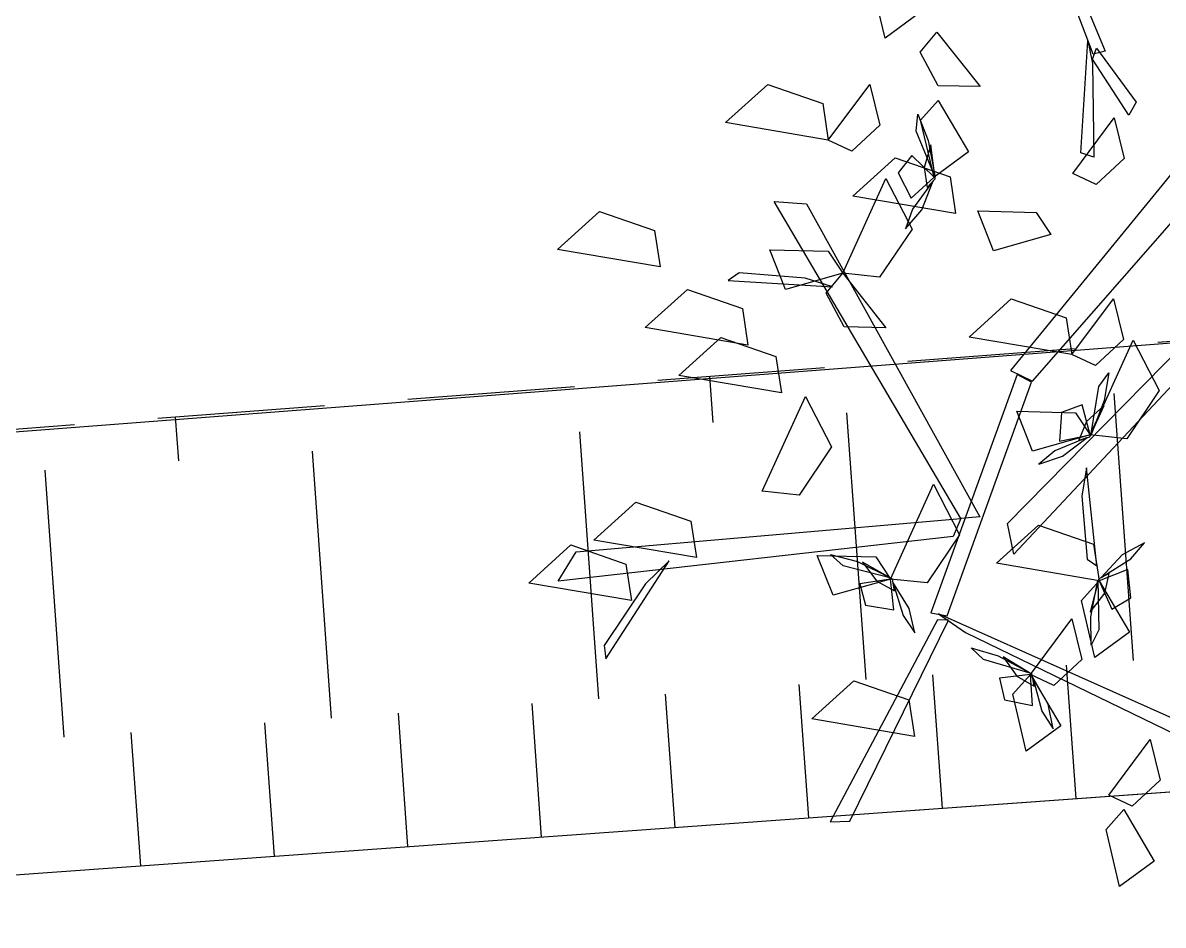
# Model space of a CAD drawing. Header units: metres. Extents: x 1851758 to 1852050, y 5187822 to 5188223.
# Drawn here: x 1851923.369 to 1851925.927, y 5187914.014 to 5187916.038 of the extents above; entities that cross this region are included whole.
import ezdxf

# ---------------------------------------------------------------- set-up
doc = ezdxf.new("R2010")
doc.units = ezdxf.units.M
doc.header["$LTSCALE"] = 2.5
doc.linetypes.add('L8', pattern=[0.225, 0.15, -0.075])
for name, color, linetype in [('PFM_VRD ET 2D', 7, 'CONTINUOUS'), ('PRO_VOI', 7, 'CONTINUOUS'), ('PRO_VOI_VEG', 81, 'CONTINUOUS')]:
    doc.layers.add(name, color=color, linetype=linetype)
doc.layers.add('PRO_PAR_SURF', color=157, linetype='CONTINUOUS', lineweight=20)

# ---------------------------------------------------------------- blocks, each defined once
blk = doc.blocks.new('arbre4')
at = {"layer": 'PRO_VOI_VEG', "color": 42, "linetype": 'ByBlock', "lineweight": -2, "extrusion": (-0.798146, 0.353014, 0.488205), "elevation": 2.2142, "flags": 128}
blk.add_lwpolyline([(0.5368, 2.0471), (1.3252, 3.4928), (1.3547, 3.3958), (0.4631, 1.8628), (0.5368, 2.0471)], close=True, dxfattribs=at)
at = {"layer": 'PRO_VOI_VEG', "linetype": 'ByBlock', "lineweight": -2, "extrusion": (0.843665, 0.223353, 0.488205), "flags": 128}
for points, elevation in [([(-0.1897, 5.444), (-0.4522, 5.3383), (-0.5081, 5.7145), (-0.2471, 5.6566), (-0.1897, 5.444)], 0.9998), ([(-0.8503, 6.2345), (-1.1128, 6.1287), (-1.1687, 6.5049), (-0.9077, 6.4471), (-0.8503, 6.2345)], 1.4414), ([(-3.1219, 7.2801), (-3.3844, 7.1744), (-3.4402, 7.5506), (-3.1793, 7.4927), (-3.1219, 7.2801)], 1.9832), ([(-3.4152, 5.6727), (-3.6777, 5.567), (-3.7335, 5.9432), (-3.4726, 5.8853), (-3.4152, 5.6727)], 0.5909), ([(-4.1268, 5.5788), (-4.3893, 5.4731), (-4.4452, 5.8493), (-4.1842, 5.7914), (-4.1268, 5.5788)], 0.7589)]:
    blk.add_lwpolyline(points, close=True, dxfattribs=dict(at, elevation=elevation))
at = {"layer": 'PRO_VOI_VEG', "linetype": 'ByBlock', "lineweight": -2, "extrusion": (-2.5163e-10, -0.654654, 0.755929), "elevation": 6.5073, "flags": 128}
blk.add_lwpolyline([(-1.4892, 4.3476), (-1.3162, 4.0051), (-1.503, 4.0296), (-1.5708, 4.238), (-1.4892, 4.3476)], close=True, dxfattribs=at)
at = {"layer": 'PRO_VOI_VEG', "color": 42, "linetype": 'ByBlock', "lineweight": -2, "extrusion": (-0.89221, -0.02421, 0.450971), "elevation": 2.5642, "flags": 128}
blk.add_lwpolyline([(1.1483, 3.2196), (1.5663, 3.1308), (1.5398, 3.0075), (1.044, 3.198), (1.1483, 3.2196)], close=True, dxfattribs=at)
at = {"layer": 'PRO_VOI_VEG', "color": 42, "linetype": 'ByBlock', "lineweight": -2, "extrusion": (-0.900289, 0.398191, 0.175849), "elevation": 0.9752, "flags": 128}
blk.add_lwpolyline([(1.3252, 3.9299), (1.4947, 5.3399), (1.561, 5.2748), (1.3768, 3.9299), (1.3252, 3.9299)], close=True, dxfattribs=at)
at = {"layer": 'PRO_VOI_VEG', "linetype": 'ByBlock', "lineweight": -2, "extrusion": (-0.095442, 0.360509, 0.92786), "flags": 128}
for points, elevation in [([(2.3097, 3.6916), (2.7178, 3.4468), (2.4827, 3.3406), (2.2787, 3.5161), (2.3097, 3.6916)], 6.8952), ([(1.8811, 4.0209), (2.2892, 3.7762), (2.0541, 3.67), (1.8501, 3.8455), (1.8811, 4.0209)], 6.3717), ([(3.2103, 3.6444), (3.6184, 3.3997), (3.3833, 3.2935), (3.1793, 3.469), (3.2103, 3.6444)], 6.0132), ([(2.956, 4.2829), (3.3641, 4.0382), (3.129, 3.932), (2.9249, 4.1074), (2.956, 4.2829)], 6.3648), ([(1.6, 4.094), (2.0081, 3.8493), (1.773, 3.7431), (1.569, 3.9185), (1.6, 4.094)], 4.489), ([(2.8862, 3.6731), (3.2943, 3.4284), (3.0592, 3.3222), (2.8552, 3.4976), (2.8862, 3.6731)], 4.1703), ([(3.4912, 4.3702), (3.8993, 4.1255), (3.6642, 4.0193), (3.4601, 4.1948), (3.4912, 4.3702)], 4.378), ([(3.8302, 4.4487), (4.2382, 4.204), (4.0032, 4.0978), (3.7991, 4.2733), (3.8302, 4.4487)], 4.3465), ([(1.8234, 4.4791), (2.2315, 4.2344), (1.9964, 4.1282), (1.7923, 4.3036), (1.8234, 4.4791)], 2.7729), ([(2.837, 5.3739), (3.245, 5.1292), (3.01, 5.023), (2.8059, 5.1984), (2.837, 5.3739)], 3.9746)]:
    blk.add_lwpolyline(points, close=True, dxfattribs=dict(at, elevation=elevation))
at = {"layer": 'PRO_VOI_VEG', "linetype": 'ByBlock', "lineweight": -2, "extrusion": (0.632852, 0.167542, 0.755929), "flags": 128}
for points, elevation in [([(-0.8538, 5.1759), (-0.6808, 4.8334), (-0.8676, 4.8579), (-0.9354, 5.0663), (-0.8538, 5.1759)], 2.4484), ([(-1.3605, 2.6479), (-1.1875, 2.3054), (-1.3742, 2.3299), (-1.442, 2.5383), (-1.3605, 2.6479)], 1.0322), ([(-2.1246, 6.0027), (-1.9516, 5.6602), (-2.1383, 5.6847), (-2.2061, 5.8931), (-2.1246, 6.0027)], 4.4873), ([(-3.4152, 5.7263), (-3.2422, 5.3838), (-3.4289, 5.4083), (-3.4967, 5.6167), (-3.4152, 5.7263)], 3.1695), ([(-4.0434, 7.2457), (-3.8704, 6.9032), (-4.0572, 6.9277), (-4.125, 7.1361), (-4.0434, 7.2457)], 5.1543)]:
    blk.add_lwpolyline(points, close=True, dxfattribs=dict(at, elevation=elevation))
at = {"layer": 'PRO_VOI_VEG', "color": 6, "linetype": 'ByBlock', "lineweight": -2, "extrusion": (-0.960342, -0.224855, 0.164872), "elevation": 2.9071, "flags": 128}
blk.add_lwpolyline([(1.2254, 5.9975), (1.0034, 5.8906), (0.9329, 6.0699), (1.0588, 6.124), (1.2254, 5.9975)], close=True, dxfattribs=at)
at = {"layer": 'PRO_VOI_VEG', "color": 6, "linetype": 'ByBlock', "lineweight": -2, "extrusion": (0.984735, -0.129102, 0.116747), "elevation": -0.5707, "flags": 128}
blk.add_lwpolyline([(-1.8163, 6.5056), (-1.6647, 6.731), (-1.7683, 6.9455), (-1.857, 6.7915), (-1.8163, 6.5056)], close=True, dxfattribs=at)
at = {"layer": 'PRO_VOI_VEG', "color": 42, "linetype": 'ByBlock', "lineweight": -2, "extrusion": (0.715812, 0.230111, 0.659289), "elevation": 1.31, "flags": 128}
blk.add_lwpolyline([(-1.3064, 2.5579), (-1.9997, 4.5127), (-2.081, 4.4029), (-1.4555, 2.4808), (-1.3064, 2.5579)], close=True, dxfattribs=at)
at = {"layer": 'PRO_VOI_VEG', "color": 6, "linetype": 'ByBlock', "lineweight": -2, "extrusion": (-0.865324, 0.113447, 0.488205), "elevation": 4.2767, "flags": 128}
blk.add_lwpolyline([(1.8089, 4.9189), (1.7165, 4.7047), (1.7978, 4.5879), (1.9088, 4.7193), (1.8089, 4.9189)], close=True, dxfattribs=at)
at = {"layer": 'PRO_VOI_VEG', "linetype": 'ByBlock', "lineweight": -2, "extrusion": (0.372929, -1.31215e-09, 0.92786), "elevation": 3.9482, "flags": 128}
blk.add_lwpolyline([(-2.0174, 3.74), (-1.6094, 3.4953), (-1.8444, 3.3891), (-2.0485, 3.5645), (-2.0174, 3.74)], close=True, dxfattribs=at)
at = {"layer": 'PRO_VOI_VEG', "color": 42, "linetype": 'ByBlock', "lineweight": -2, "extrusion": (0.467607, -0.569947, 0.67565), "elevation": 4.1436, "flags": 128}
blk.add_lwpolyline([(-3.2067, 2.3733), (-2.8223, 4.7475), (-2.7247, 4.5887), (-3.1414, 2.2936), (-3.2067, 2.3733)], close=True, dxfattribs=at)
at = {"layer": 'PRO_VOI_VEG', "color": 6, "linetype": 'ByBlock', "lineweight": -2, "extrusion": (-0.77532, 0.613114, 0.151559), "elevation": 1.1712, "flags": 128}
blk.add_lwpolyline([(2.252, 6.2642), (2.4091, 6.2181), (2.4995, 6.3739), (2.3875, 6.4566), (2.252, 6.2642)], close=True, dxfattribs=at)
at = {"layer": 'PRO_VOI_VEG', "linetype": 'ByBlock', "lineweight": -2, "extrusion": (9.9025e-10, -0.872729, 0.488205), "elevation": 3.7029, "flags": 128}
blk.add_lwpolyline([(-1.0531, 2.6869), (-1.3155, 2.5812), (-1.3714, 2.9574), (-1.1104, 2.8995), (-1.0531, 2.6869)], close=True, dxfattribs=at)
at = {"layer": 'PRO_VOI_VEG', "linetype": 'ByBlock', "lineweight": -2, "extrusion": (-3.21725e-09, -0.872729, 0.488205), "flags": 128}
for points, elevation in [([(-1.9978, 3.4295), (-2.2603, 3.3238), (-2.3161, 3.7), (-2.0552, 3.6421), (-1.9978, 3.4295)], 4.2301), ([(-0.951, 2.6381), (-1.2135, 2.5324), (-1.2694, 2.9086), (-1.0084, 2.8507), (-0.951, 2.6381)], 4.7174)]:
    blk.add_lwpolyline(points, close=True, dxfattribs=dict(at, elevation=elevation))
at = {"layer": 'PRO_VOI_VEG', "color": 42, "linetype": 'ByBlock', "lineweight": -2, "extrusion": (0.64699, -0.584454, 0.489712), "elevation": 2.7052, "flags": 128}
blk.add_lwpolyline([(-2.9553, 5.3285), (-3.1179, 5.8389), (-3.1744, 5.874), (-2.9114, 5.0814), (-2.9553, 5.3285)], close=True, dxfattribs=at)
at = {"layer": 'PRO_VOI_VEG', "linetype": 'ByBlock', "lineweight": -2, "extrusion": (-2.51652e-10, -0.654654, 0.755929), "elevation": 5.8288, "flags": 128}
blk.add_lwpolyline([(-1.9978, 2.3791), (-1.8248, 2.0365), (-2.0115, 2.0611), (-2.0793, 2.2695), (-1.9978, 2.3791)], close=True, dxfattribs=at)
at = {"layer": 'PRO_VOI_VEG', "color": 42, "linetype": 'ByBlock', "lineweight": -2, "extrusion": (0.117148, 0.690201, 0.714072), "elevation": 0.9423, "flags": 128}
blk.add_lwpolyline([(-0.3516, 3.8619), (0.7588, 5.8409), (0.7985, 5.6534), (-0.3165, 3.7606), (-0.3516, 3.8619)], close=True, dxfattribs=at)
at = {"layer": 'PRO_VOI_VEG', "linetype": 'ByBlock', "lineweight": -2, "extrusion": (0.372929, 1.77869e-09, 0.92786), "elevation": 3.9185, "flags": 128}
blk.add_lwpolyline([(-2.8291, 2.5999), (-2.4211, 2.3552), (-2.6561, 2.249), (-2.8602, 2.4245), (-2.8291, 2.5999)], close=True, dxfattribs=at)
at = {"layer": 'PRO_VOI_VEG', "linetype": 'ByBlock', "lineweight": -2, "extrusion": (0.372929, 2.33268e-10, 0.92786), "elevation": 2.9444, "flags": 128}
blk.add_lwpolyline([(-2.9622, 3.8098), (-2.5541, 3.565), (-2.7892, 3.4588), (-2.9932, 3.6343), (-2.9622, 3.8098)], close=True, dxfattribs=at)
at = {"layer": 'PRO_VOI_VEG', "color": 42, "linetype": 'ByBlock', "lineweight": -2, "extrusion": (0.61949, 0.103981, 0.778087), "elevation": 2.2461, "flags": 128}
for points in [[(-2.2906, 3.9436), (-3.2312, 4.7621), (-3.2626, 4.6739), (-2.3395, 3.8728), (-2.2906, 3.9436)], [(-2.9243, 4.5299), (-2.6846, 6.8004), (-2.5776, 6.6586), (-2.8544, 4.4601), (-2.9243, 4.5299)]]:
    blk.add_lwpolyline(points, close=True, dxfattribs=at)
at = {"layer": 'PRO_VOI_VEG', "color": 6, "linetype": 'ByBlock', "lineweight": -2, "extrusion": (-0.937099, 0.307673, 0.164872), "elevation": 0.7776, "flags": 128}
blk.add_lwpolyline([(2.9866, 4.5535), (2.7646, 4.4466), (2.6941, 4.6259), (2.82, 4.6801), (2.9866, 4.5535)], close=True, dxfattribs=at)
at = {"layer": 'PRO_VOI_VEG', "color": 6, "linetype": 'ByBlock', "lineweight": -2, "extrusion": (-0.67993, 0.547131, 0.488205), "elevation": 1.3471, "flags": 128}
blk.add_lwpolyline([(2.8004, 4.5235), (2.7079, 4.3093), (2.7893, 4.1925), (2.9002, 4.3239), (2.8004, 4.5235)], close=True, dxfattribs=at)
at = {"layer": 'PRO_VOI_VEG', "color": 6, "linetype": 'ByBlock', "lineweight": -2, "extrusion": (0.773757, -0.622632, 0.116747), "elevation": 1.5696, "flags": 128}
blk.add_lwpolyline([(-2.8077, 4.4665), (-2.6562, 4.6919), (-2.7597, 4.9064), (-2.8484, 4.7524), (-2.8077, 4.4665)], close=True, dxfattribs=at)
at = {"layer": 'PRO_VOI_VEG', "color": 6, "linetype": 'ByBlock', "lineweight": -2, "extrusion": (-0.343079, 0.926999, 0.151559), "elevation": -1.6061, "flags": 128}
blk.add_lwpolyline([(1.8903, 4.894), (2.0475, 4.8479), (2.1378, 5.0037), (2.0259, 5.0864), (1.8903, 4.894)], close=True, dxfattribs=at)
at = {"layer": 'PRO_VOI_VEG', "linetype": 'ByBlock', "lineweight": -2, "extrusion": (0.372929, 1.77872e-09, 0.92786), "elevation": 5.0784, "flags": 128}
blk.add_lwpolyline([(-3.4013, 4.0843), (-2.9932, 3.8396), (-3.2283, 3.7334), (-3.4323, 3.9089), (-3.4013, 4.0843)], close=True, dxfattribs=at)
at = {"layer": 'PRO_VOI_VEG', "color": 42, "linetype": 'ByBlock', "lineweight": -2, "extrusion": (0.124848, 0.849428, 0.512724), "elevation": -0.4391, "flags": 128}
blk.add_lwpolyline([(0.5482, 5.5351), (0.5064, 6.0797), (0.4602, 6.1345), (0.5351, 5.2847), (0.5482, 5.5351)], close=True, dxfattribs=at)
at = {"layer": 'PRO_VOI_VEG', "color": 42, "linetype": 'ByBlock', "lineweight": -2, "extrusion": (0.750363, 0.284537, 0.596652), "elevation": 0.241, "flags": 128}
blk.add_lwpolyline([(-2.0561, 6.994), (-2.2266, 7.4737), (-2.2837, 7.5056), (-2.0083, 6.7608), (-2.0561, 6.994)], close=True, dxfattribs=at)
at = {"layer": 'PRO_VOI_VEG', "linetype": 'ByBlock', "lineweight": -2, "extrusion": (9.90252e-10, -0.872729, 0.488205), "elevation": 5.2168, "flags": 128}
blk.add_lwpolyline([(-1.8958, 2.3588), (-2.1583, 2.2531), (-2.2141, 2.6293), (-1.9532, 2.5714), (-1.8958, 2.3588)], close=True, dxfattribs=at)
at = {"layer": 'PRO_VOI_VEG', "color": 6, "linetype": 'ByBlock', "lineweight": -2, "extrusion": (-0.395699, -0.90346, 0.164872), "elevation": 4.5799, "flags": 128}
blk.add_lwpolyline([(-0.37, 3.9179), (-0.592, 3.811), (-0.6625, 3.9903), (-0.5366, 4.0445), (-0.37, 3.9179)], close=True, dxfattribs=at)
at = {"layer": 'PRO_VOI_VEG', "color": 6, "linetype": 'ByBlock', "lineweight": -2, "extrusion": (0.693632, 0.710806, 0.116747), "elevation": -3.1887, "flags": 128}
blk.add_lwpolyline([(-1.0261, 5.0258), (-0.8745, 5.2513), (-0.978, 5.4657), (-1.0667, 5.3117), (-1.0261, 5.0258)], close=True, dxfattribs=at)
at = {"layer": 'PRO_VOI_VEG', "color": 6, "linetype": 'ByBlock', "lineweight": -2, "extrusion": (0.497589, -0.85407, 0.151559), "elevation": 3.5984, "flags": 128}
blk.add_lwpolyline([(-2.5704, 6.8441), (-2.4133, 6.798), (-2.3229, 6.9538), (-2.4349, 7.0364), (-2.5704, 6.8441)], close=True, dxfattribs=at)
at = {"layer": 'PRO_VOI_VEG', "color": 6, "linetype": 'ByBlock', "lineweight": -2, "extrusion": (-0.609521, -0.624612, 0.488205), "elevation": 5.5284, "flags": 128}
blk.add_lwpolyline([(1.0187, 2.1845), (0.9263, 1.9703), (1.0076, 1.8535), (1.1185, 1.9849), (1.0187, 2.1845)], close=True, dxfattribs=at)
at = {"layer": 'PRO_VOI_VEG', "color": 6, "linetype": 'ByBlock', "lineweight": -2, "extrusion": (-0.955509, -0.253047, 0.151559), "elevation": 3.3624, "flags": 128}
blk.add_lwpolyline([(2.8191, 4.1322), (2.9762, 4.0861), (3.0665, 4.2419), (2.9546, 4.3245), (2.8191, 4.1322)], close=True, dxfattribs=at)
at = {"layer": 'PRO_VOI_VEG', "color": 6, "linetype": 'ByBlock', "lineweight": -2, "extrusion": (-0.869419, 0.480084, 0.116747), "elevation": 0.026, "flags": 128}
blk.add_lwpolyline([(3.5089, 7.3829), (3.6604, 7.6084), (3.5569, 7.8228), (3.4682, 7.6689), (3.5089, 7.3829)], close=True, dxfattribs=at)
at = {"layer": 'PRO_VOI_VEG', "color": 6, "linetype": 'ByBlock', "lineweight": -2, "extrusion": (0.763992, -0.421868, 0.488205), "elevation": 4.3083, "flags": 128}
blk.add_lwpolyline([(-3.5163, 5.9794), (-3.6087, 5.7653), (-3.5273, 5.6484), (-3.4164, 5.7799), (-3.5163, 5.9794)], close=True, dxfattribs=at)
at = {"layer": 'PRO_VOI_VEG', "color": 6, "linetype": 'ByBlock', "lineweight": -2, "extrusion": (0.976083, -0.141702, 0.164872), "elevation": 0.7578, "flags": 128}
blk.add_lwpolyline([(-3.5849, 7.3108), (-3.8069, 7.2039), (-3.8774, 7.3832), (-3.7515, 7.4374), (-3.5849, 7.3108)], close=True, dxfattribs=at)
at = {"layer": 'PRO_VOI_VEG', "color": 42, "linetype": 'ByBlock', "lineweight": -2, "extrusion": (-0.337138, 0.359844, 0.869971), "elevation": 3.3126, "flags": 128}
blk.add_lwpolyline([(3.6593, 3.7129), (3.3029, 5.115), (3.2496, 5.0518), (3.6795, 3.5442), (3.6593, 3.7129)], close=True, dxfattribs=at)
at = {"layer": 'PRO_VOI_VEG', "color": 42, "linetype": 'ByBlock', "lineweight": -2, "extrusion": (0.777245, 0.333464, 0.533566), "elevation": -0.0008, "flags": 128}
blk.add_lwpolyline([(-2.6382, 5.5886), (-3.2152, 7.1795), (-3.2534, 7.0318), (-2.663, 5.5072), (-2.6382, 5.5886)], close=True, dxfattribs=at)
at = {"layer": 'PRO_VOI_VEG', "color": 6, "linetype": 'ByBlock', "lineweight": -2, "extrusion": (-0.424212, -0.890428, 0.164872), "elevation": 4.868, "flags": 128}
blk.add_lwpolyline([(0.4922, 4.5123), (0.2702, 4.4054), (0.1997, 4.5847), (0.3256, 4.6389), (0.4922, 4.5123)], close=True, dxfattribs=at)
at = {"layer": 'PRO_VOI_VEG', "color": 6, "linetype": 'ByBlock', "lineweight": -2, "extrusion": (0.715872, 0.688402, 0.116747), "elevation": -2.9858, "flags": 128}
blk.add_lwpolyline([(-1.8985, 5.6401), (-1.7469, 5.8656), (-1.8505, 6.08), (-1.9392, 5.9261), (-1.8985, 5.6401)], close=True, dxfattribs=at)
at = {"layer": 'PRO_VOI_VEG', "color": 6, "linetype": 'ByBlock', "lineweight": -2, "extrusion": (-0.629064, -0.604925, 0.488205), "elevation": 5.7246, "flags": 128}
blk.add_lwpolyline([(1.8911, 2.801), (1.7987, 2.5868), (1.88, 2.47), (1.991, 2.6014), (1.8911, 2.801)], close=True, dxfattribs=at)
at = {"layer": 'PRO_VOI_VEG', "color": 6, "linetype": 'ByBlock', "lineweight": -2, "extrusion": (-0.963068, -0.222551, 0.151559), "elevation": 2.9058, "flags": 128}
blk.add_lwpolyline([(3.5014, 4.8434), (3.6585, 4.7973), (3.7488, 4.9531), (3.6369, 5.0358), (3.5014, 4.8434)], close=True, dxfattribs=at)

msp = doc.modelspace()

# ---------------------------------------------------------------- linework, layer by layer
at = {"layer": 'PFM_VRD ET 2D', "flags": 128}
msp.add_lwpolyline([(1851946.1805, 5187917.0766), (1851930.367, 5187915.6599), (1851916.619, 5187914.6008), (1851915.0303, 5187914.4942), (1851913.2579, 5187914.3469), (1851899.2494, 5187913.2616), (1851897.6776, 5187913.0713), (1851897.6371, 5187914.7861), (1851897.3644, 5187915.3988), (1851896.718, 5187915.593), (1851885.8209, 5187914.2779)], dxfattribs=at)
at = {"layer": 'PRO_PAR_SURF', "flags": 128}
msp.add_lwpolyline([(1851979.4592, 5187919.5236), (1851978.1813, 5187918.0657), (1851896.9596, 5187912.2309), (1851896.7804, 5187914.7245), (1851884.8113, 5187913.8647), (1851885.6711, 5187901.8955), (1851897.6403, 5187902.7554), (1851899.2249, 5187880.6971), (1851981.4866, 5187886.528)], close=True, dxfattribs=at)
at = {"layer": 'PRO_VOI', "color": 32}
for p, q in [((1851924.9181, 5187915.1417, 266.671), (1851924.9106, 5187915.2452, 297.3981)), ((1851925.8602, 5187914.6079, 88.56), (1851925.8172, 5187915.2063, 265.6801)), ((1851923.7192, 5187915.0556, 268.0032), (1851923.7121, 5187915.1541, 297.3981)), ((1851925.2608, 5187914.5648, 88.7799), (1851925.2178, 5187915.1633, 266.3396)), ((1851924.6613, 5187914.5218, 89.0008), (1851924.6184, 5187915.1202, 267.0024)), ((1851924.0619, 5187914.4787, 89.2229), (1851924.0189, 5187915.0771, 267.6685)), ((1851923.4625, 5187914.4356, 89.446), (1851923.4195, 5187915.0341, 268.3379)), ((1851925.7318, 5187914.2979), (1851925.7103, 5187914.5971, 88.6149)), ((1851925.4321, 5187914.2763), (1851925.4106, 5187914.5756, 88.7248)), ((1851924.8327, 5187914.2333), (1851924.8112, 5187914.5325, 88.9455)), ((1851925.1324, 5187914.2548), (1851925.1109, 5187914.554, 88.835)), ((1851924.533, 5187914.2118), (1851924.5115, 5187914.511, 89.0562)), ((1851924.2333, 5187914.1902), (1851924.2118, 5187914.4895, 89.1672)), ((1851923.9336, 5187914.1687), (1851923.9121, 5187914.4679, 89.2785)), ((1851923.6339, 5187914.1472), (1851923.6124, 5187914.4464, 89.3901))]:
    msp.add_line(p, q, dxfattribs=at)
at = {"layer": 'PRO_VOI', "color": 34, "linetype": 'L8', "elevation": 297.3981, "flags": 128}
msp.add_lwpolyline([(1851885.2529, 5187907.7177), (1851884.5402, 5187913.8452, -0.395782), (1851884.7886, 5187914.1803), (1851896.718, 5187915.593, -0.445633), (1851897.6371, 5187914.7861), (1851897.6776, 5187913.0713), (1851915.0303, 5187914.4942), (1851930.367, 5187915.6599), (1851947.1554, 5187917.1454), (1851965.2245, 5187918.0978), (1851977.1972, 5187918.5566), (1851979.5536, 5187920.2457)], format="xyb", dxfattribs=at)
at = {"layer": 'PRO_VOI', "flags": 128}
msp.add_lwpolyline([(1851912.1661, 5187913.3233), (1851940.5096, 5187915.3595)], dxfattribs=at)

# ---------------------------------------------------------------- block references
at = {"layer": 'PRO_VOI_VEG', "xscale": 0.5, "yscale": 0.5, "zscale": 0.5, "rotation": 4.640794973699927}
msp.add_blockref('arbre4', (1851926.1225, 5187916.5621), dxfattribs=at)

doc.saveas('drawing.dxf')
